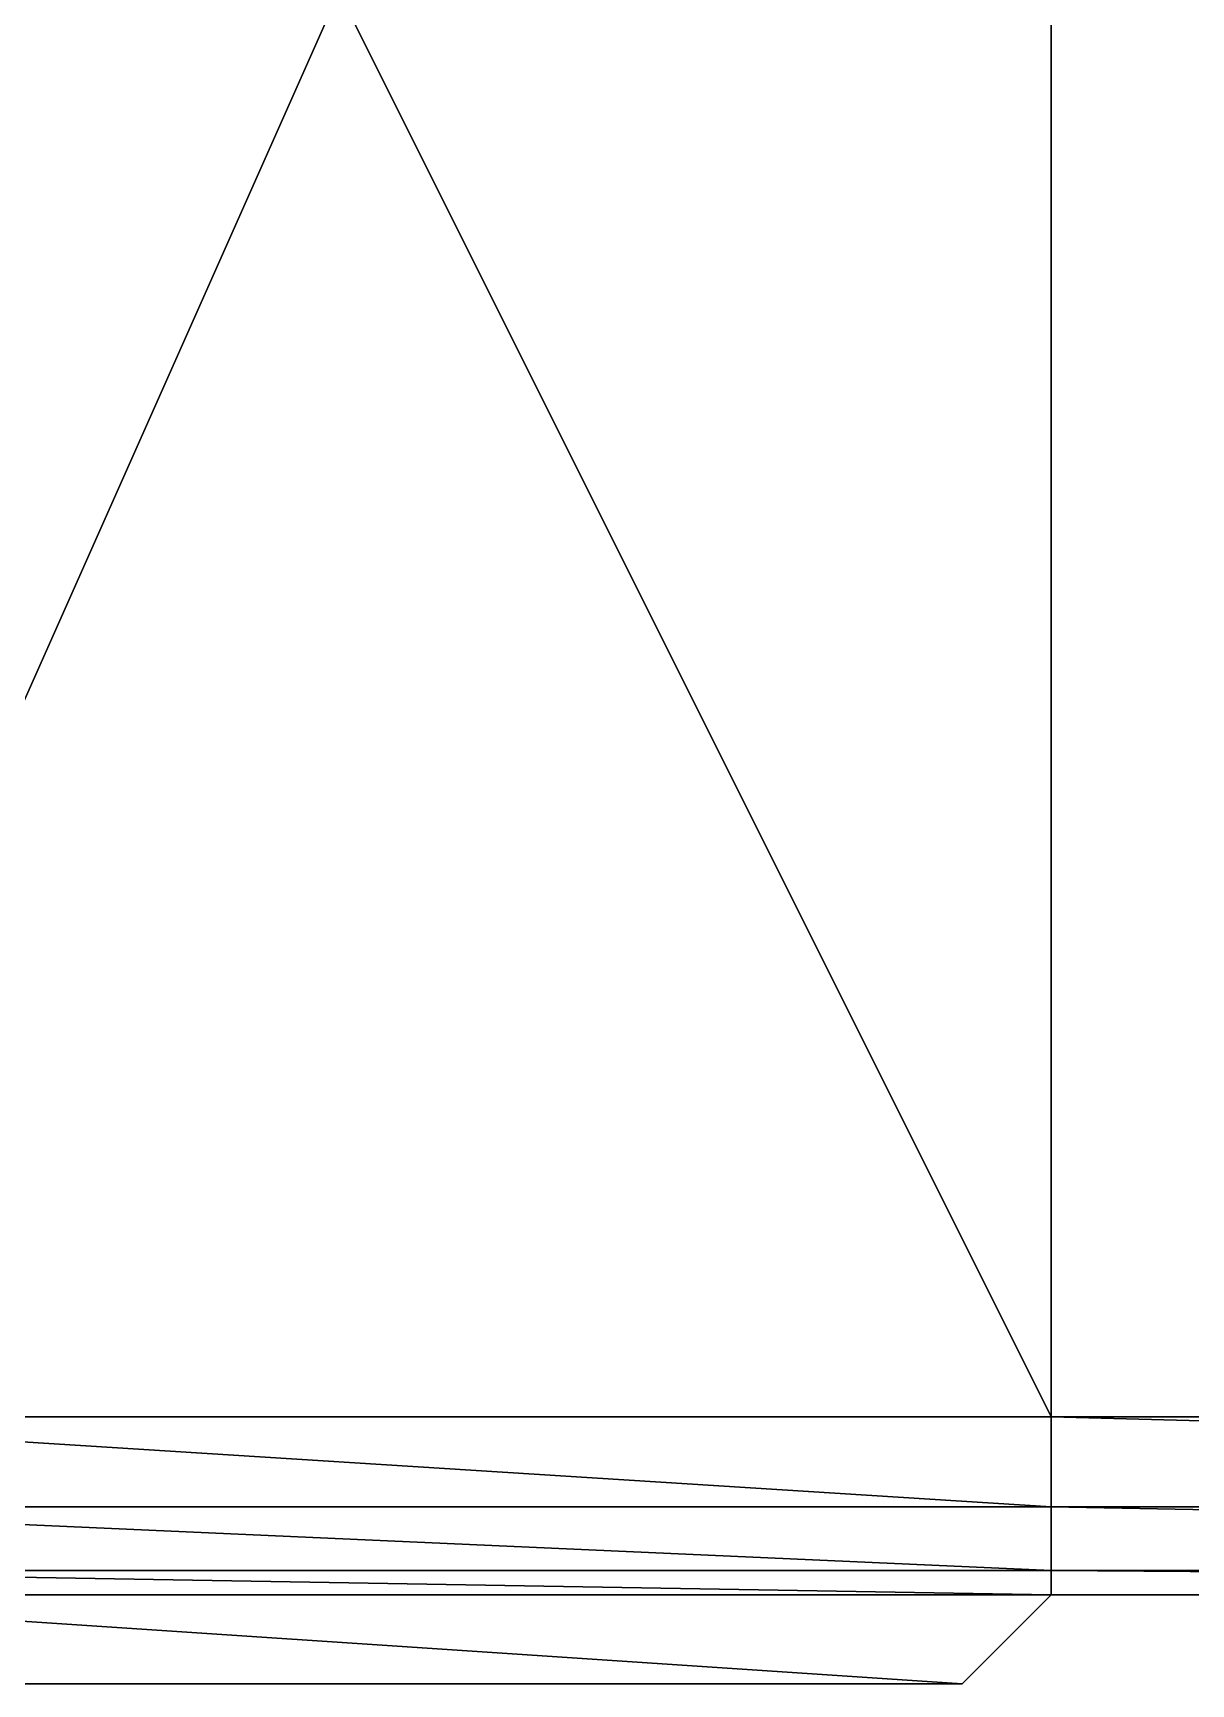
# Model space of a CAD drawing. Extents: x -226 to 261, y -163 to 113.
# Drawn here: x -193.58 to -161.07, y -72.5 to -26.15 of the extents above; entities that cross this region are included whole.
import ezdxf

# ---------------------------------------------------------------- set-up
doc = ezdxf.new("R2010")
doc.units = 0
doc.header["$MEASUREMENT"] = 0
doc.layers.get('0').update_dxf_attribs({"linetype": 'CONTINUOUS'})

msp = doc.modelspace()

# ---------------------------------------------------------------- linework, layer by layer
for points in [[(-165, 20, -91.495), (-165, -70, -91.495), (-205, -70, -88.975)], [(-165, 20, -91.495), (-205, -70, -88.975), (-205, 20, -88.975)], [(-165, -65, -5), (-165, 15, -5), (-205, 15, -5)], [(-165, -65, -5), (-205, 15, -5), (-205, -65, -5)], [(-69.9999, -65, -5), (-70, 15, -5), (-165, 15, -5)], [(-69.9999, -65, -5), (-165, 15, -5), (-165, -65, -5)], [(-165, -67.5225, -5.6832), (-165, -65, -5), (-205, -65, -5)], [(-165, -67.5225, -5.6832), (-205, -65, -5), (-205, -67.5225, -5.6832)], [(-70, -67.5225, -5.6832), (-69.9999, -65, -5), (-165, -65, -5)], [(-70, -67.5225, -5.6832), (-165, -65, -5), (-165, -67.5225, -5.6832)], [(-165, -69.3168, -7.4775), (-165, -67.5225, -5.6832), (-205, -67.5225, -5.6832)], [(-165, -69.3168, -7.4775), (-205, -67.5225, -5.6832), (-205, -69.3168, -7.4775)], [(-70, -69.3168, -7.4775), (-70, -67.5225, -5.6832), (-165, -67.5225, -5.6832)], [(-70, -69.3168, -7.4775), (-165, -67.5225, -5.6832), (-165, -69.3168, -7.4775)], [(-165, -70, -10), (-165, -69.3168, -7.4775), (-205, -69.3168, -7.4775)], [(-165, -70, -10), (-205, -69.3168, -7.4775), (-205, -70, -10)], [(-70, -70, -10), (-70, -69.3168, -7.4775), (-165, -69.3168, -7.4775)], [(-70, -70, -10), (-165, -69.3168, -7.4775), (-165, -70, -10)], [(-165, -70, -91.495), (-165, -70, -82.5), (-205, -70, -82.5)], [(-165, -70, -91.495), (-205, -70, -82.5), (-205, -70, -88.975)], [(-167.5, -72.5, -65), (-165, -70, -55), (-205, -70, -55)], [(-167.5, -72.5, -65), (-205, -70, -55), (-202.5, -72.5, -65)], [(-165, -70, -55), (-165, -70, -42.5), (-205, -70, -42.5)], [(-165, -70, -55), (-205, -70, -42.5), (-205, -70, -55)], [(-167.5, -72.5, -20), (-165, -70, -10), (-205, -70, -10)], [(-167.5, -72.5, -20), (-205, -70, -10), (-202.5, -72.5, -20)], [(-167.5, -72.5, -85), (-165, -70, -82.5), (-167.5, -72.5, -65)], [(-165, -70, -82.5), (-165, -70, -55), (-167.5, -72.5, -65)], [(-167.5, -72.5, -45), (-165, -70, -42.5), (-167.5, -72.5, -20)], [(-165, -70, -42.5), (-165, -70, -10), (-167.5, -72.5, -20)], [(-70, -70, -10), (-165, -70, -10), (-80, -70, -37.5)], [(-160, -70, -37.5), (-80, -70, -37.5), (-165, -70, -10)], [(-161.261, -70, -37.8416), (-160, -70, -37.5), (-165, -70, -10)], [(-165, -70, -91.4898), (-70, -70, -97.4964), (-80, -70, -82.5)], [(-165, -70, -91.4898), (-80, -70, -82.5), (-160, -70, -82.5)], [(-165, -70, -91.4898), (-160, -70, -82.5), (-161.261, -70, -82.1584)], [(-162.158, -70, -38.7388), (-161.261, -70, -37.8416), (-165, -70, -10)], [(-165, -70, -91.4898), (-161.261, -70, -82.1584), (-162.158, -70, -81.2612)], [(-165, -70, -91.4898), (-162.158, -70, -81.2612), (-162.5, -70, -80)], [(-165, -70, -10), (-165, -70, -91.4898), (-162.5, -70, -80)], [(-165, -70, -10), (-162.5, -70, -80), (-162.5, -70, -40)], [(-162.158, -70, -38.7388), (-165, -70, -10), (-162.5, -70, -40)], [(-167.5, -72.5, -85), (-167.5, -72.5, -65), (-202.5, -72.5, -65)], [(-167.5, -72.5, -85), (-202.5, -72.5, -65), (-202.5, -72.5, -85)], [(-167.5, -72.5, -45), (-167.5, -72.5, -20), (-202.5, -72.5, -20)], [(-167.5, -72.5, -45), (-202.5, -72.5, -20), (-202.5, -72.5, -45)]]:
    msp.add_3dface(points)

doc.saveas('drawing.dxf')
